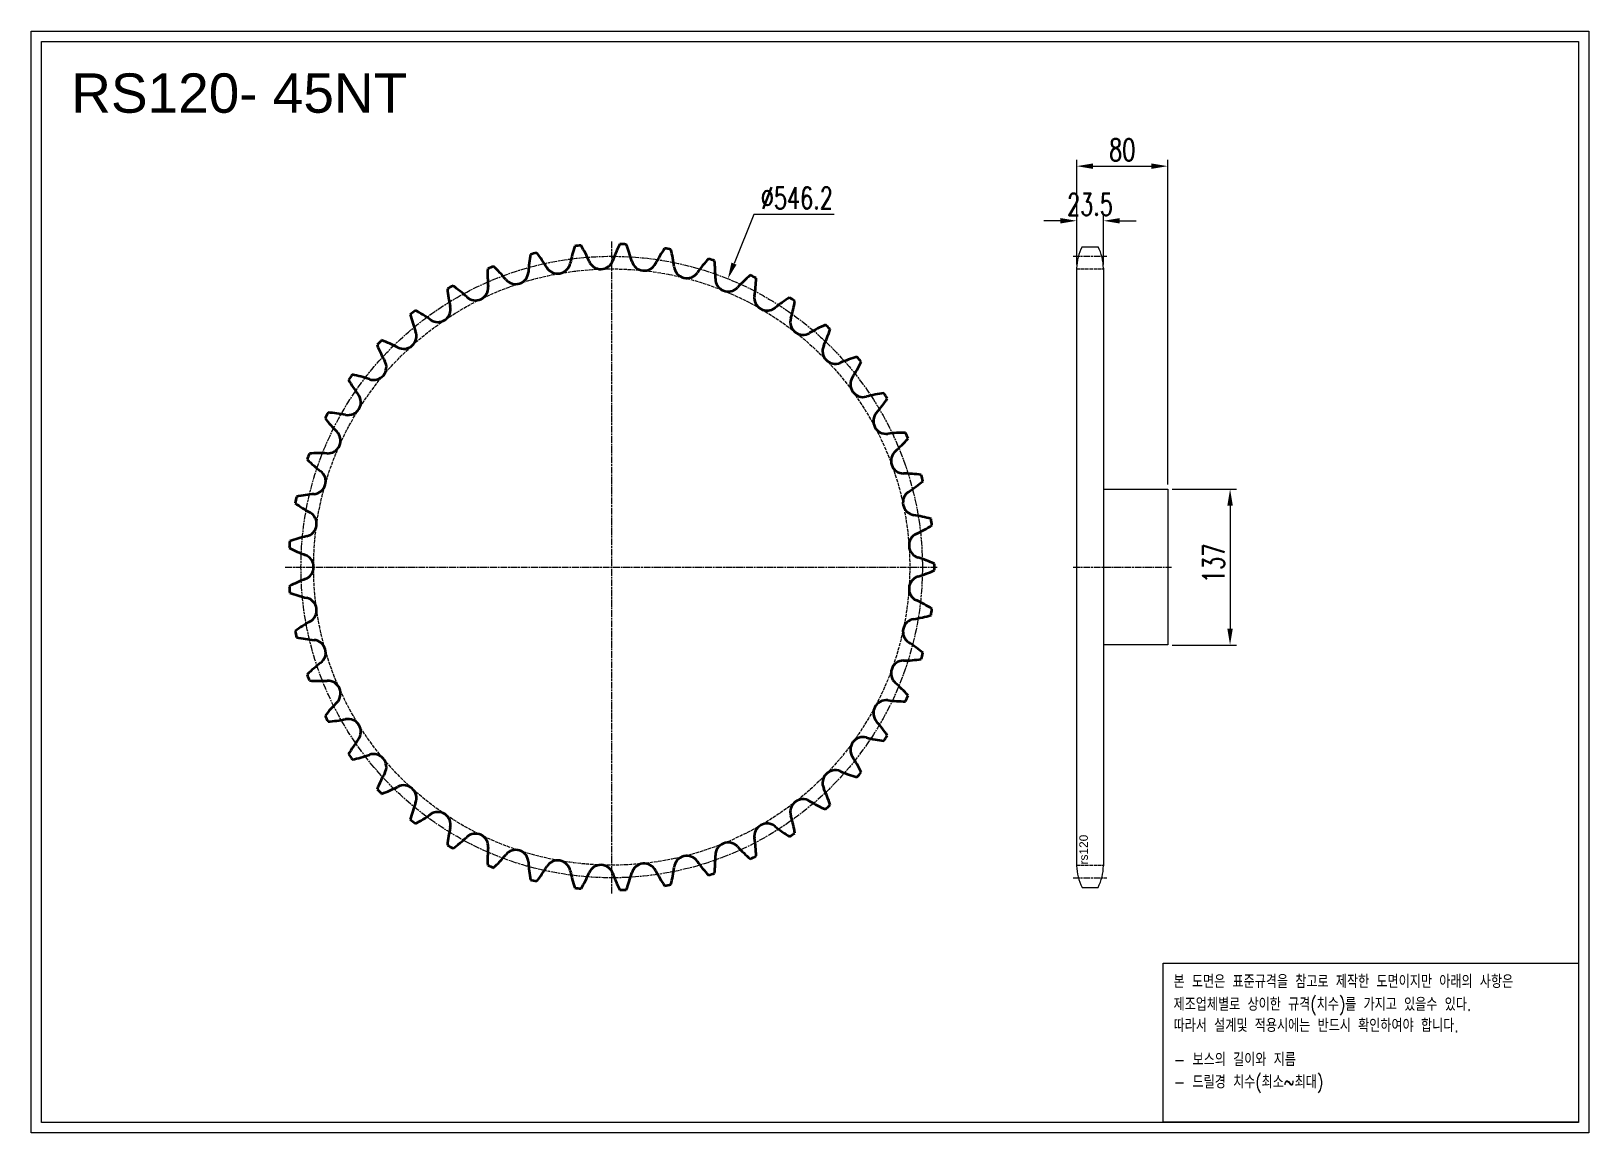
# Model space of a CAD drawing. Header units: millimetres. Extents: x -59721 to -58352, y 42126 to 43094.
import ezdxf

# ---------------------------------------------------------------- set-up
doc = ezdxf.new("R2010")
doc.units = ezdxf.units.MM
for name, pattern in [('AM_ISO02W050', [7.5, 6, -1.5]), ('AM_ISO02W050x2', [3.75, 3, -0.75]), ('AM_ISO08W050', [18, 12, -1.5, 3, -1.5]), ('AM_ISO08W050x2', [9, 6, -0.75, 1.5, -0.75])]:
    doc.linetypes.add(name, pattern=pattern)
for name, color, linetype, lineweight in [('AM_0N', 7, 'Continuous', 50), ('AM_3N', 6, 'AM_ISO02W050', 25), ('AM_7', 4, 'AM_ISO08W050', 25), ('AM_7N', 4, 'AM_ISO08W050', 25)]:
    doc.layers.add(name, color=color, linetype=linetype, lineweight=lineweight)
doc.layers.add('S-DIM', color=7, linetype='Continuous')
doc.styles.add('HAN', font='ROMANS.shx', dxfattribs={"width": 0.7, "bigfont": 'whgtxt.shx'})
doc.styles.add('HSG', font='SIMPLEX.shx', dxfattribs={"width": 0.7, "bigfont": 'HSG.shx'})
doc.styles.get("Standard").update_dxf_attribs({"font": 'arial.ttf'})
doc.dimstyles.new('APP32', dxfattribs={"dimscale": 8, "dimtxt": 2.4, "dimasz": 1.8, "dimexe": 0.7, "dimexo": 0.5, "dimgap": 0.6, "dimtad": 1, "dimtoh": 1, "dimdec": 1, "dimrnd": 0.01, "dimzin": 9, "dimdsep": 46, "dimtxsty": 'HSG', "dimcen": 0, "dimclrd": 1, "dimclre": 1, "dimclrt": 256, "dimazin": 2, "dimtp": 1, "dimtm": 1, "dimtfac": 0.5, "dimtdec": 1, "dimtofl": 0, "dimtmove": 0, "dimatfit": 3, "dimfxl": 0, "dimtvp": 1, "dimtolj": 2, "dimlwd": -1, "dimlwe": -1, "dimarcsym": 0})

# ---------------------------------------------------------------- blocks, each defined once
blk = doc.blocks.new('*D1')
at = {"layer": 'Defpoints', "color": 0, "transparency": 16777216}
for p in [(-59109, 42876.3), (-59313.2, 42369.8)]:
    blk.add_point(p, dxfattribs=at)
at = {"layer": 'S-DIM', "color": 1, "transparency": 16777216}
for p, q in [((-59086.2, 42932.9), (-59103.6, 42889.7)), ((-59015.5, 42932.9), (-59086.2, 42932.9))]:
    blk.add_line(p, q, dxfattribs=at)
blk.add_solid([(-59105.9, 42890.6), (-59101.4, 42888.8), (-59109, 42876.3)], dxfattribs=at)
at = {"layer": 'S-DIM', "transparency": 16777216, "insert": (-59048.4, 42947.3), "char_height": 19.2, "attachment_point": 5, "style": 'HSG'}
blk.add_mtext('\\A2;∅546.2', dxfattribs=at)
blk = doc.blocks.new('*D2')
at = {"layer": 'Defpoints', "color": 0, "transparency": 16777216}
for p in [(-58722.4, 42691.5), (-58722.4, 42554.5), (-58667.6, 42554.5)]:
    blk.add_point(p, dxfattribs=at)
at = {"layer": 'S-DIM', "color": 1, "transparency": 16777216}
for p, q in [((-58718.4, 42691.5), (-58662, 42691.5)), ((-58667.6, 42677.1), (-58667.6, 42568.9)), ((-58718.4, 42554.5), (-58662, 42554.5))]:
    blk.add_line(p, q, dxfattribs=at)
for points in [[(-58670, 42677.1), (-58665.2, 42677.1), (-58667.6, 42691.5)], [(-58670, 42568.9), (-58665.2, 42568.9), (-58667.6, 42554.5)]]:
    blk.add_solid(points, dxfattribs=at)
at = {"layer": 'S-DIM', "transparency": 16777216, "insert": (-58682, 42626.3), "char_height": 19.2, "attachment_point": 5, "rotation": 90, "style": 'HSG'}
blk.add_mtext('\\A2;137', dxfattribs=at)
blk = doc.blocks.new('*D3')
at = {"layer": 'Defpoints', "color": 0, "transparency": 16777216}
for p in [(-58778.9, 42927.3), (-58802.4, 42885), (-58778.9, 42885)]:
    blk.add_point(p, dxfattribs=at)
at = {"layer": 'S-DIM', "color": 1, "transparency": 16777216}
for p, q in [((-58816.8, 42927.3), (-58831.2, 42927.3)), ((-58802.4, 42889), (-58802.4, 42932.9)), ((-58778.9, 42889), (-58778.9, 42932.9)), ((-58764.5, 42927.3), (-58750.1, 42927.3))]:
    blk.add_line(p, q, dxfattribs=at)
for points in [[(-58816.8, 42929.7), (-58816.8, 42924.9), (-58802.4, 42927.3)], [(-58764.5, 42929.7), (-58764.5, 42924.9), (-58778.9, 42927.3)]]:
    blk.add_solid(points, dxfattribs=at)
at = {"layer": 'S-DIM', "transparency": 16777216, "insert": (-58790.7, 42941.7), "char_height": 19.2, "attachment_point": 5, "style": 'HSG'}
blk.add_mtext('\\A2;23.5', dxfattribs=at)
blk = doc.blocks.new('*D4')
at = {"layer": 'Defpoints', "color": 0, "transparency": 16777216}
for p in [(-58722.4, 42975.3), (-58802.4, 42885), (-58722.4, 42691.5)]:
    blk.add_point(p, dxfattribs=at)
at = {"layer": 'S-DIM', "color": 1, "transparency": 16777216}
for p, q in [((-58802.4, 42889), (-58802.4, 42980.9)), ((-58722.4, 42695.5), (-58722.4, 42980.9)), ((-58788, 42975.3), (-58736.8, 42975.3))]:
    blk.add_line(p, q, dxfattribs=at)
for points in [[(-58788, 42977.7), (-58788, 42972.9), (-58802.4, 42975.3)], [(-58736.8, 42977.7), (-58736.8, 42972.9), (-58722.4, 42975.3)]]:
    blk.add_solid(points, dxfattribs=at)
at = {"layer": 'S-DIM', "transparency": 16777216, "insert": (-58762.4, 42989.7), "char_height": 19.2, "attachment_point": 5, "style": 'HSG'}
blk.add_mtext('\\A2;80', dxfattribs=at)
blk = doc.blocks.new('notice1')
at = {"color": 4}
blk.add_lwpolyline([(-22142.12, 1735.9), (-22053.8, 1735.9), (-22053.8, 1702.07), (-22142.12, 1702.07)], close=True, dxfattribs=at)
at = {"color": 4, "style": 'HAN', "width": 0.8}
for s, p in [('본 도면은 표준규격을 참고로 제작한 도면이지만 아래의 사항은', (-22139.9, 1730.62)), ('제조업체별로 상이한 규격(치수)를 가지고 있을수 있다.', (-22139.9, 1725.78)), ('따라서 설계및 적용시에는 반드시 확인하여야 합니다.', (-22139.9, 1721.28)), ('- 보스의 길이와 지름', (-22139.9, 1714.03)), ('- 드릴경 치수(최소~최대)', (-22139.9, 1709.27))]:
    blk.add_text(s, height=2.7949, dxfattribs=at).set_placement(p)

msp = doc.modelspace()

# ---------------------------------------------------------------- linework, layer by layer
for p, q in [((-58797.7, 42904.55), (-58783.67, 42904.55)), ((-58802.43, 42885.55), (-58802.43, 42360.54)), ((-58778.93, 42885.55), (-58778.93, 42360.54)), ((-58778.93, 42691.54), (-58722.43, 42691.54)), ((-58722.43, 42691.54), (-58722.43, 42554.54)), ((-58722.43, 42554.54), (-58778.93, 42554.54)), ((-58797.7, 42341.54), (-58783.67, 42341.54))]:
    msp.add_line(p, q)
for points in [[(-59721.39, 43093.94), (-58352.24, 43093.94), (-58352.24, 42125.86), (-59721.39, 42125.86)], [(-59712.17, 43084.72), (-58361.46, 43084.72), (-58361.46, 42135.08), (-59712.17, 42135.08)]]:
    msp.add_lwpolyline(points, close=True)
for centre, start, end in [((-58761.93, 42885.55), 152.02179, 180), ((-58819.43, 42885.55), 0, 27.97821), ((-58761.93, 42360.54), 180, 207.97821), ((-58819.43, 42360.54), 332.02179, 0)]:
    msp.add_arc(centre, 40.5, start, end)
at = {"layer": 'AM_0N'}
for centre, radius, start, end in [((-59159.13, 42875.73), 125.38, 169.87575, 177), ((-59211.13, 42623.04), 283.86, 103.42468, 104.57532), ((-59375.66, 42821.74), 125.38, 31, 38.12425), ((-59124.47, 42866.03), 125.38, 161.87575, 169), ((-59211.13, 42623.04), 283.86, 95.42468, 96.57532), ((-59346.4, 42842.7), 125.38, 23, 30.12425), ((-59091.5, 42851.61), 125.38, 153.87575, 161), ((-59211.13, 42623.04), 283.86, 87.42468, 88.57532), ((-59314.52, 42859.39), 125.38, 15, 22.12425), ((-59060.85, 42832.73), 125.38, 145.87575, 153), ((-59211.13, 42623.04), 283.86, 79.42468, 80.57532), ((-59280.62, 42871.48), 125.38, 7, 14.12425), ((-59194.81, 42880.5), 125.38, 177.87575, 185), ((-59211.13, 42623.04), 283.86, 111.42468, 112.57532), ((-59401.71, 42796.91), 125.38, 39, 46.12425), ((-59295.55, 42882.88), 11.23, 219, 357), ((-59258.57, 42892.1), 11.23, 211, 349), ((-59220.66, 42896.08), 11.23, 203, 341), ((-59182.57, 42894.75), 11.23, 195, 333), ((-59145.03, 42888.13), 11.23, 187, 325), ((-59033.13, 42809.78), 125.38, 137.87575, 145), ((-59211.13, 42623.04), 283.86, 71.42468, 72.57532), ((-59245.36, 42878.74), 125.38, 359, 6.12425), ((-59211.13, 42623.04), 283.86, 119.42468, 120.57532), ((-59424.05, 42768.69), 125.38, 47, 54.12425), ((-59330.89, 42868.6), 11.23, 227, 5), ((-59108.78, 42876.35), 11.23, 179, 317), ((-59008.88, 42783.19), 125.38, 129.87575, 137), ((-59211.13, 42623.04), 283.86, 63.42468, 64.57532), ((-59209.45, 42881.01), 125.38, 351, 358.12425), ((-59230.8, 42880.27), 125.38, 185.87575, 193), ((-59074.52, 42859.64), 11.23, 171, 309), ((-58988.56, 42753.48), 125.38, 121.87575, 129), ((-59211.13, 42623.04), 283.86, 55.42468, 56.57532), ((-59173.56, 42878.27), 125.38, 343, 350.12425), ((-59211.13, 42623.04), 283.86, 127.42468, 128.57532), ((-59266.41, 42875.03), 125.38, 193.87575, 201), ((-59442.25, 42737.64), 125.38, 55, 62.12425), ((-59363.9, 42849.54), 11.23, 235, 13), ((-59042.93, 42838.33), 11.23, 163, 301), ((-59393.94, 42826.07), 11.23, 243, 21), ((-58972.57, 42721.24), 125.38, 113.87575, 121), ((-59138.4, 42870.56), 125.38, 335, 342.12425), ((-59211.13, 42623.04), 283.86, 47.42468, 48.57532), ((-59211.13, 42623.04), 283.86, 135.42468, 136.57532), ((-59300.94, 42864.88), 125.38, 201.87575, 209), ((-59455.95, 42704.36), 125.38, 63, 70.12425), ((-59014.6, 42812.83), 11.23, 155, 293), ((-59420.41, 42798.65), 11.23, 251, 29), ((-58961.22, 42687.08), 125.38, 105.87575, 113), ((-59104.66, 42858.03), 125.38, 327, 334.12425), ((-59211.13, 42623.04), 283.86, 39.42468, 40.57532), ((-59211.13, 42623.04), 283.86, 143.42468, 144.57532), ((-59333.72, 42850.03), 125.38, 209.87575, 217), ((-59464.89, 42669.49), 125.38, 71, 78.12425), ((-58990.1, 42783.63), 11.23, 147, 285), ((-59442.82, 42767.82), 11.23, 259, 37), ((-58954.74, 42651.68), 125.38, 97.87575, 105), ((-59211.13, 42623.04), 283.86, 31.42468, 32.57532), ((-59211.13, 42623.04), 283.86, 151.42468, 152.57532), ((-59468.88, 42633.73), 125.38, 79, 86.12425), ((-58969.9, 42751.3), 11.23, 139, 277), ((-59073, 42840.92), 125.38, 319, 326.12425), ((-59364.12, 42830.76), 125.38, 217.87575, 225), ((-59460.71, 42734.16), 11.23, 267, 45), ((-58953.25, 42615.72), 125.38, 89.87575, 97), ((-59044.02, 42819.58), 125.38, 311, 318.12425), ((-59211.13, 42623.04), 283.86, 23.42468, 24.57532), ((-59211.13, 42623.04), 283.86, 159.42468, 160.57532), ((-59391.54, 42807.44), 125.38, 225.87575, 233), ((-59467.86, 42597.75), 125.38, 87, 94.12425), ((-58954.4, 42716.48), 11.23, 131, 269), ((-59473.75, 42698.35), 11.23, 275, 53), ((-58956.78, 42579.9), 125.38, 81.87575, 89), ((-59211.13, 42623.04), 283.86, 15.42468, 16.57532), ((-59018.29, 42794.41), 125.38, 303, 310.12425), ((-59211.13, 42623.04), 283.86, 167.42468, 168.57532), ((-59415.44, 42780.54), 125.38, 233.87575, 241), ((-59461.84, 42562.26), 125.38, 95, 102.12425), ((-58943.89, 42679.84), 11.23, 123, 261), ((-59481.67, 42661.07), 11.23, 283, 61), ((-58965.26, 42544.92), 125.38, 73.87575, 81), ((-59211.13, 42623.04), 283.86, 7.42468, 8.57532), ((-59450.94, 42527.96), 125.38, 103, 110.12425), ((-58938.59, 42642.1), 11.23, 115, 253), ((-58996.32, 42765.9), 125.38, 295, 302.12425), ((-59211.13, 42623.04), 283.86, 175.42468, 176.57532), ((-59435.38, 42750.57), 125.38, 241.87575, 249), ((-59484.33, 42623.04), 11.23, 291, 69), ((-58978.53, 42511.47), 125.38, 65.87575, 73), ((-59211.13, 42623.04), 283.86, 359.42468, 0.57532), ((-59435.38, 42495.51), 125.38, 111, 118.12425), ((-58938.59, 42603.98), 11.23, 107, 245), ((-58978.53, 42734.62), 125.38, 287, 294.12425), ((-59211.13, 42623.04), 283.86, 183.42468, 184.57532), ((-59450.94, 42718.12), 125.38, 249.87575, 257), ((-59481.67, 42585.02), 11.23, 299, 77), ((-58965.26, 42701.16), 125.38, 279, 286.12425), ((-58996.32, 42480.18), 125.38, 57.87575, 65), ((-59211.13, 42623.04), 283.86, 351.42468, 352.57532), ((-59415.44, 42465.54), 125.38, 119, 126.12425), ((-59211.13, 42623.04), 283.86, 191.42468, 192.57532), ((-58943.89, 42566.24), 11.23, 99, 237), ((-59461.84, 42683.82), 125.38, 257.87575, 265), ((-59473.75, 42547.74), 11.23, 307, 85), ((-59018.29, 42451.67), 125.38, 49.87575, 57), ((-58954.4, 42529.6), 11.23, 91, 229), ((-58956.78, 42666.18), 125.38, 271, 278.12425), ((-59211.13, 42623.04), 283.86, 343.42468, 344.57532), ((-59391.54, 42438.64), 125.38, 127, 134.12425), ((-59211.13, 42623.04), 283.86, 199.42468, 200.57532), ((-59467.86, 42648.34), 125.38, 265.87575, 273), ((-59460.71, 42511.92), 11.23, 315, 93), ((-59044.02, 42426.51), 125.38, 41.87575, 49), ((-59364.12, 42415.33), 125.38, 135, 142.12425), ((-58969.9, 42494.78), 11.23, 83, 221), ((-58953.25, 42630.37), 125.38, 263, 270.12425), ((-59211.13, 42623.04), 283.86, 335.42468, 336.57532), ((-59211.13, 42623.04), 283.86, 207.42468, 208.57532), ((-59468.88, 42612.36), 125.38, 273.87575, 281), ((-59442.82, 42478.27), 11.23, 323, 101), ((-59073, 42405.16), 125.38, 33.87575, 41), ((-59333.72, 42396.06), 125.38, 143, 150.12425), ((-58990.1, 42462.46), 11.23, 75, 213), ((-58954.74, 42594.41), 125.38, 255, 262.12425), ((-59211.13, 42623.04), 283.86, 327.42468, 328.57532), ((-59211.13, 42623.04), 283.86, 215.42468, 216.57532), ((-59464.89, 42576.59), 125.38, 281.87575, 289), ((-59420.41, 42447.43), 11.23, 331, 109), ((-59014.6, 42433.26), 11.23, 67, 205), ((-58961.22, 42559), 125.38, 247, 254.12425), ((-59104.66, 42388.06), 125.38, 25.87575, 33), ((-59300.94, 42381.2), 125.38, 151, 158.12425), ((-59455.95, 42541.73), 125.38, 289.87575, 297), ((-59393.94, 42420.01), 11.23, 339, 117), ((-59211.13, 42623.04), 283.86, 319.42468, 320.57532), ((-59211.13, 42623.04), 283.86, 223.42468, 224.57532), ((-59042.93, 42407.75), 11.23, 59, 197), ((-58972.57, 42524.85), 125.38, 239, 246.12425), ((-59138.4, 42375.53), 125.38, 17.87575, 25), ((-59266.41, 42371.06), 125.38, 159, 166.12425), ((-59442.25, 42508.44), 125.38, 297.87575, 305), ((-59363.9, 42396.55), 11.23, 347, 125), ((-59173.56, 42367.82), 125.38, 9.87575, 17), ((-59211.13, 42623.04), 283.86, 311.42468, 312.57532), ((-59211.13, 42623.04), 283.86, 231.42468, 232.57532), ((-59230.8, 42365.82), 125.38, 167, 174.12425), ((-59074.52, 42386.44), 11.23, 51, 189), ((-58988.56, 42492.6), 125.38, 231, 238.12425), ((-59211.13, 42623.04), 283.86, 303.42468, 304.57532), ((-59211.13, 42623.04), 283.86, 239.42468, 240.57532), ((-59424.05, 42477.39), 125.38, 305.87575, 313), ((-59330.89, 42377.49), 11.23, 355, 133), ((-59194.81, 42365.58), 125.38, 175, 182.12425), ((-59108.78, 42369.73), 11.23, 43, 181), ((-59008.88, 42462.9), 125.38, 223, 230.12425), ((-59209.45, 42365.07), 125.38, 1.87575, 9), ((-59401.71, 42449.18), 125.38, 313.87575, 321), ((-59295.55, 42363.21), 11.23, 3, 141), ((-59159.13, 42370.36), 125.38, 183, 190.12425), ((-59258.57, 42353.99), 11.23, 11, 149), ((-59182.57, 42351.34), 11.23, 27, 165), ((-59145.03, 42357.95), 11.23, 35, 173), ((-59033.13, 42436.31), 125.38, 215, 222.12425), ((-59245.36, 42367.35), 125.38, 353.87575, 1), ((-59211.13, 42623.04), 283.86, 295.42468, 296.57532), ((-59211.13, 42623.04), 283.86, 247.42468, 248.57532), ((-59211.13, 42623.04), 283.86, 255.42468, 256.57532), ((-59375.66, 42424.34), 125.38, 321.87575, 329), ((-59124.47, 42380.05), 125.38, 191, 198.12425), ((-59346.4, 42403.38), 125.38, 329.87575, 337), ((-59220.66, 42350), 11.23, 19, 157), ((-59091.5, 42394.48), 125.38, 199, 206.12425), ((-59314.52, 42386.69), 125.38, 337.87575, 345), ((-59060.85, 42413.35), 125.38, 207, 214.12425), ((-59280.62, 42374.6), 125.38, 345.87575, 353), ((-59211.13, 42623.04), 283.86, 287.42468, 288.57532), ((-59211.13, 42623.04), 283.86, 263.42468, 264.57532), ((-59211.13, 42623.04), 283.86, 271.42468, 272.57532), ((-59211.13, 42623.04), 283.86, 279.42468, 280.57532)]:
    msp.add_arc(centre, radius, start, end, dxfattribs=at)
at = {"layer": 'AM_3N', "linetype": 'AM_ISO02W050x2'}
for p, q in [((-58802.43, 42885.02), (-58778.93, 42885.02)), ((-58802.43, 42361.06), (-58778.93, 42361.06))]:
    msp.add_line(p, q, dxfattribs=at)
msp.add_circle((-59211.13, 42623.04), 261.98, dxfattribs=at)
at = {"layer": 'AM_7', "linetype": 'AM_ISO08W050x2'}
for p, q in [((-58805.43, 42896.14), (-58775.93, 42896.14)), ((-58805.43, 42623.04), (-58719, 42623.04)), ((-58805.43, 42349.95), (-58775.93, 42349.95))]:
    msp.add_line(p, q, dxfattribs=at)
msp.add_circle((-59211.13, 42623.04), 273.09, dxfattribs=at)
at = {"layer": 'AM_7N', "linetype": 'AM_ISO08W050x2'}
for p, q in [((-59211.13, 42336.18), (-59211.13, 42909.9)), ((-59497.98, 42623.04), (-58924.27, 42623.04))]:
    msp.add_line(p, q, dxfattribs=at)

# ---------------------------------------------------------------- block references
at = {"xscale": 4.131952105881599, "yscale": 4.131952105881599, "zscale": 4.131952105881599}
msp.add_blockref('notice1', (32763.77, 35102.22), dxfattribs=at)

# ---------------------------------------------------------------- texts
msp.add_text('RS120- 45NT', height=34.5744).set_placement((-59686.13, 43022.25))
msp.add_text('rs120', height=7.5, rotation=90).set_placement((-58792.59, 42361.64))

# ---------------------------------------------------------------- dimensions: what is measured, and where the dimension line sits
at = {"layer": 'S-DIM'}
dim = msp.add_linear_dim(base=(-58722.43, 42975.26), p1=(-58802.43, 42885.02), p2=(-58722.43, 42691.54), dimstyle='APP32', dxfattribs=at)
dim.commit()
dim.dimension.update_dxf_attribs({"geometry": '*D4', "text_midpoint": (-58762.43, 42989.66)})
dim = msp.add_diameter_dim_2p(p1=(-59313.24, 42369.76), p2=(-59109.01, 42876.33), dimstyle='APP32', dxfattribs=at)
dim.commit()
dim.dimension.update_dxf_attribs({"geometry": '*D1', "text_midpoint": (-59048.44, 42932.91), "dimtype": 131})
dim = msp.add_linear_dim(base=(-58778.93, 42927.26), p1=(-58802.43, 42885.02), p2=(-58778.93, 42885.02), dimstyle='APP32', dxfattribs=at)
dim.commit()
dim.dimension.update_dxf_attribs({"geometry": '*D3', "text_midpoint": (-58790.68, 42927.26), "dimtype": 128})
dim = msp.add_linear_dim(base=(-58667.58, 42554.54), p1=(-58722.43, 42691.54), p2=(-58722.43, 42554.54), angle=90, dimstyle='APP32', dxfattribs=at)
dim.commit()
dim.dimension.update_dxf_attribs({"geometry": '*D2', "text_midpoint": (-58667.58, 42626.26), "dimtype": 128})

doc.saveas('drawing.dxf')
